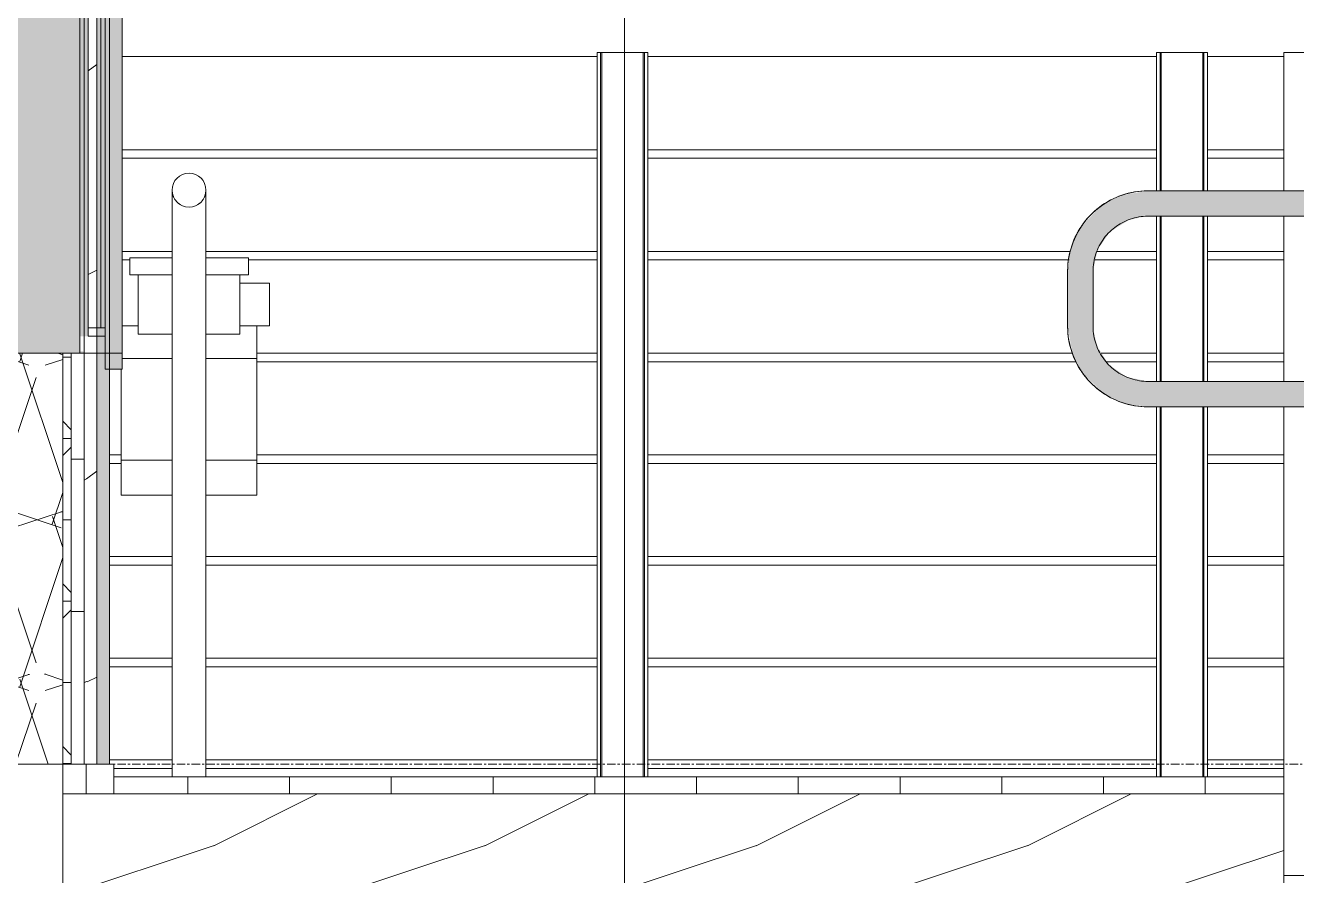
# Model space of a CAD drawing. Header units: inches. Extents: x 9661 to 15313, y -314 to 660.
# Drawn here: x 12085 to 12159.9, y -6.6 to 43.6 of the extents above; entities that cross this region are included whole.
import ezdxf

# ---------------------------------------------------------------- set-up
doc = ezdxf.new("R2010")
doc.units = ezdxf.units.IN
doc.header["$MEASUREMENT"] = 0
doc.linetypes.add('Grid Line 1_2_', pattern=[0.875, 0.5, -0.125, 0.125, -0.125])
for name, color, linetype, lineweight in [('0-1', 7, 'Continuous', 5), ('A-FLOR-8', 192, 'Continuous', 9), ('A-FLOR-HRAL-1', 55, 'Continuous', 9), ('A-FLOR-HRAL-2', 7, 'Continuous', 9), ('A-FLOR-LEVL-1', 51, 'Grid Line 1_2_', 9), ('A-FLOR-MCUT-1', 51, 'Continuous', 9), ('A-FLOR-PATT-1', 45, 'Continuous', 9), ('A-GENM', 5, 'Continuous', 9), ('A-GENM-2', 55, 'Continuous', 9), ('A-GENM-3', 253, 'Continuous', 9), ('A-GENM-4', 59, 'Continuous', 9), ('A-GLAZ-CURT-1', 55, 'Continuous', 9), ('A-GLAZ-CWMG-1', 55, 'Continuous', 9), ('A-WALL-10', 113, 'Continuous', 9), ('A-WALL-7', 13, 'Continuous', 13), ('A-WALL-PATT-2', 45, 'Continuous', 9), ('G-ANNO-SYMB', 111, 'Continuous', 9), ('Q-SPCQ-2', 55, 'Continuous', 9), ('S-FNDN-1', 7, 'Continuous', 9), ('S-FNDN-5', 32, 'Continuous', 9), ('S-STRS', 31, 'Continuous', 9)]:
    doc.layers.add(name, color=color, linetype=linetype, lineweight=lineweight)
pattern_1 = [(0, (11008.554, 72), (0, 9), []), (90, (11008.554, 72), (-9, 6e-16), [])]

# ---------------------------------------------------------------- blocks, each defined once
blk = doc.blocks.new('CTR - 1st Phase - Structure_rvt-1-BUILDING SECTION - EAST_WEST - COURTYARD - LOOKING NORTH')
at = {"layer": 'A-WALL-PATT-2'}
h = blk.add_hatch(dxfattribs=at)
h.set_pattern_fill('FP_19', color=256, style=0, pattern_type=2)
h.set_pattern_definition([(50, (11008.554, 72), (27.5427, -2.4099), [2.88, -31.68]), (355, (11008.554, 72), (-5.32784, 28.8843), [2.304, -25.344]), (100.451, (11010.85, 71.8), (22.2153, 26.4739), [2.448, -26.924]), (46.184, (11008.554, 79.68), (40.9819, -6.3564), [4.32, -47.52]), (96.636, (11011.97, 79.15), (35.8907, 37.4062), [3.671, -40.386]), (351.184, (11008.554, 79.68), (35.891, 37.4062), [3.456, -38.016]), (21, (11012.394, 77.76), (22.92104, -15.46073), [2.88, -31.68]), (326, (11012.394, 77.76), (9.3435, 27.84574), [2.304, -25.344]), (71.451, (11014.304, 76.472), (32.2648, 12.3844), [2.448, -26.924]), (37.5, (11008.554, 72), (0.466855, 12.78271), [1.267, -23.77, 1.267, -24.461, -25.44]), (37.5, (11008.554, 72), (0.466855, 12.78271), [-50.765, 1.267, -24.173]), (7.5, (11008.554, 72), (10.10159, 15.14509), [1.267, -13.402, 1.267, -23.194, -9.696]), (7.5, (11008.554, 72), (10.10159, 15.14509), [-39.13, 1.267, -8.429]), (327.5, (10999.991, 72), (20.49916, -0.86578), [1.267, -8.333, 1.267, -28.685, -39.744]), (327.5, (10999.991, 72), (20.49916, -0.86578), [-39.552, 1.267, -38.477]), (317.5, (10996.151, 72), (22.39478, 3.8443), [1.267, -11.213, 1.267, -18.624, -28.224]), (317.5, (10996.151, 72), (22.39478, 3.8443), [-32.371, 1.267, -26.957])])
h.paths.add_polyline_path([(12087.189, -168), (12087.189, 0), (12081.189, 0), (12081.189, -15), (12077.189, -15), (12077.189, -168)], flags=0)
at = {"layer": 'S-FNDN-1'}
for p, q in [((12087.189, 0), (12081.189, 0)), ((12087.189, -168), (12087.189, 0))]:
    blk.add_line(p, q, dxfattribs=at)
blk = doc.blocks.new('gas_meter_manifold_5854 - Plumbing Gas Meter 3d Manifolded-2102305-BUILDING SECTION - EAST_WEST - COURTYARD - LOOKING NORTH')
at = {"layer": 'A-GENM-2'}
for p, q in [((12093.631, 33.875), (12093.631, -0.75)), ((12095.631, -0.75), (12095.631, 33.875))]:
    blk.add_line(p, q, dxfattribs=at)
for start, end in [(90, 270), (270, 90)]:
    blk.add_arc((12094.631, 33.875), 1, start, end, dxfattribs=at)
for points in [[(12093.631, 33.875), (12093.631, 33.811), (12093.637, 33.747), (12093.649, 33.683)], [(12095.612, 33.683), (12095.625, 33.747), (12095.631, 33.811), (12095.631, 33.875)], [(12093.943, 33.149), (12093.956, 33.136), (12093.985, 33.111), (12094.03, 33.075), (12094.078, 33.041), (12094.112, 33.02), (12094.13, 33.009)], [(12095.132, 33.009), (12095.149, 33.02), (12095.183, 33.041), (12095.232, 33.075), (12095.277, 33.111), (12095.305, 33.136), (12095.319, 33.149)], [(12095.398, 33.234), (12095.42, 33.26), (12095.44, 33.287), (12095.459, 33.315)]]:
    blk.add_open_spline(points, degree=3, dxfattribs=at)
for points, knots in [([(12093.677, 33.575), (12093.685, 33.548), (12093.704, 33.495), (12093.728, 33.443), (12093.741, 33.418)], [0.224092, 0.224092, 0.224092, 0.224092, 0.2857143, 0.3456524, 0.3456524, 0.3456524, 0.3456524]), ([(12093.725, 33.45), (12093.724, 33.453), (12093.714, 33.475), (12093.705, 33.497), (12093.697, 33.516)], [0.67975318, 0.67975318, 0.67975318, 0.67975318, 0.6875, 0.7309417, 0.7309417, 0.7309417, 0.7309417]), ([(12093.827, 33.279), (12093.821, 33.287), (12093.806, 33.309), (12093.791, 33.331), (12093.783, 33.345)], [0.54233615, 0.54233615, 0.54233615, 0.54233615, 0.5625, 0.59620841, 0.59620841, 0.59620841, 0.59620841]), ([(12093.803, 33.315), (12093.812, 33.3), (12093.832, 33.273), (12093.853, 33.246), (12093.863, 33.234)], [0.42857143, 0.42857143, 0.42857143, 0.42857143, 0.46428571, 0.49619981, 0.49619981, 0.49619981, 0.49619981]), ([(12095.479, 33.345), (12095.47, 33.331), (12095.456, 33.309), (12095.44, 33.287), (12095.434, 33.279)], [0.40379159, 0.40379159, 0.40379159, 0.40379159, 0.4375, 0.45766385, 0.45766385, 0.45766385, 0.45766385]), ([(12095.52, 33.418), (12095.533, 33.443), (12095.557, 33.495), (12095.576, 33.548), (12095.585, 33.575)], [0.6543476, 0.6543476, 0.6543476, 0.6543476, 0.7142857, 0.775908, 0.775908, 0.775908, 0.775908]), ([(12095.564, 33.516), (12095.557, 33.497), (12095.548, 33.475), (12095.538, 33.453), (12095.536, 33.45)], [0.2690583, 0.2690583, 0.2690583, 0.2690583, 0.3125, 0.32024682, 0.32024682, 0.32024682, 0.32024682])]:
    blk.add_open_spline(points, degree=3, knots=knots, dxfattribs=at)
blk = doc.blocks.new('Plumbing Gas Meter 3d single - Plumbing Gas Meter 3d single-2101173-BUILDING SECTION - EAST_WEST - COURTYARD - LOOKING NORTH')
at = {"layer": 'Q-SPCQ-2'}
for p, q in [((12091.131, 29.875), (12091.131, 28.875)), ((12091.131, 29.875), (12092.131, 29.875)), ((12092.131, 29.875), (12093.631, 29.875)), ((12095.631, 29.875), (12097.131, 29.875)), ((12097.131, 29.875), (12098.131, 29.875)), ((12098.131, 28.875), (12098.131, 29.875)), ((12092.131, 28.875), (12091.131, 28.875)), ((12091.631, 28.875), (12091.631, 25.379)), ((12093.631, 28.875), (12092.131, 28.875)), ((12097.131, 28.875), (12095.631, 28.875)), ((12098.131, 28.875), (12097.131, 28.875)), ((12097.631, 28.875), (12097.631, 25.379)), ((12099.381, 28.375), (12097.631, 28.375)), ((12099.381, 28.375), (12099.381, 25.875)), ((12091.631, 25.875), (12090.689, 25.875)), ((12098.631, 25.875), (12097.631, 25.875)), ((12098.631, 25.875), (12098.631, 23.933)), ((12099.381, 25.875), (12098.631, 25.875)), ((12093.631, 25.379), (12091.631, 25.379)), ((12097.631, 25.379), (12095.631, 25.379)), ((12090.631, 17.933), (12090.631, 23.312)), ((12090.689, 23.933), (12093.631, 23.933)), ((12095.631, 23.933), (12098.631, 23.933)), ((12098.631, 23.933), (12098.631, 17.933)), ((12090.631, 15.875), (12090.631, 17.933)), ((12090.631, 17.933), (12093.631, 17.933)), ((12095.631, 17.933), (12098.631, 17.933)), ((12098.631, 17.933), (12098.631, 15.875)), ((12090.631, 15.875), (12093.631, 15.875)), ((12095.631, 15.875), (12098.631, 15.875))]:
    blk.add_line(p, q, dxfattribs=at)
blk = doc.blocks.new('V-Series_EWC4_SPVU_RFA_2015 - 1ST FLOOR-2484708-BUILDING SECTION - EAST_WEST - COURTYARD - LOOKING NORTH')
at = {"layer": 'A-GENM-3'}
blk.add_hatch(color=256, dxfattribs=at).paths.add_polyline_path([(12060.502, 24.25), (12088.439, 24.25), (12088.439, 24.347), (12088.189, 24.366), (12088.189, 25.25), (12088.689, 25.25), (12088.689, 66.875), (12088.189, 66.884), (12088.189, 67.375), (12060.252, 67.375), (12060.252, 43.912), (12060.906, 43.912), (12076.802, 25.25), (12060.502, 25.25), (12060.502, 27.25), (12060.252, 27.25), (12060.252, 24.25)], flags=0)
at = {"layer": 'A-GENM-4'}
h = blk.add_hatch(color=256, dxfattribs=at)
h.paths.add_polyline_path([(12090.631, 23.312), (12090.689, 23.312), (12090.689, 24.25), (12089.939, 24.25), (12089.939, 23.312)], flags=0)
h.paths.add_polyline_path([(12090.689, 67.375), (12090.689, 68.312), (12089.939, 68.312), (12089.939, 67.375)], flags=0)
blk.add_hatch(color=256, dxfattribs=at).paths.add_polyline_path([(12090.689, 24.25), (12090.689, 67.375), (12089.939, 67.375), (12089.939, 24.25)], flags=0)
at = {"layer": 'A-GENM'}
for p, q in [((12090.689, 68.312), (12089.689, 68.312)), ((12089.689, 68.312), (12089.689, 67.375)), ((12090.689, 67.375), (12090.689, 68.312)), ((12089.689, 67.375), (12060.252, 67.375)), ((12060.252, 67.375), (12060.252, 43.912)), ((12088.689, 25.25), (12088.689, 66.875)), ((12088.689, 66.875), (12089.689, 66.875)), ((12090.689, 67.375), (12089.689, 67.375)), ((12089.689, 67.375), (12089.689, 24.25)), ((12089.689, 67.375), (12090.689, 67.375)), ((12089.689, 66.875), (12089.689, 67.375)), ((12090.689, 24.25), (12090.689, 67.375)), ((12088.689, 45.812), (12088.689, 45.312)), ((12089.689, 45.812), (12088.689, 45.812)), ((12089.689, 45.312), (12089.689, 45.812)), ((12088.689, 45.312), (12088.689, 25.75)), ((12089.439, 45.312), (12088.689, 45.312)), ((12088.689, 45.312), (12089.689, 45.312)), ((12089.439, 25.75), (12089.439, 45.312)), ((12060.252, 43.912), (12060.906, 43.912)), ((12060.906, 43.912), (12076.802, 25.25)), ((12060.502, 27.25), (12060.252, 27.25)), ((12060.252, 27.25), (12060.252, 24.25)), ((12060.502, 25.25), (12060.502, 27.25)), ((12088.689, 25.75), (12089.439, 25.75)), ((12088.689, 25.75), (12088.689, 25.25)), ((12089.689, 25.75), (12088.689, 25.75)), ((12089.689, 25.25), (12089.689, 25.75)), ((12076.802, 25.25), (12060.502, 25.25)), ((12067.252, 25.25), (12061.252, 25.25)), ((12061.252, 25.25), (12061.252, 24.25)), ((12067.252, 24.25), (12067.252, 25.25)), ((12088.689, 25.25), (12089.689, 25.25)), ((12089.689, 25.25), (12088.689, 25.25)), ((12089.689, 24.25), (12089.689, 25.25)), ((12060.252, 24.25), (12089.689, 24.25)), ((12061.252, 24.25), (12067.252, 24.25)), ((12089.689, 24.25), (12090.689, 24.25)), ((12090.689, 24.25), (12089.689, 24.25)), ((12089.689, 24.25), (12089.689, 23.312)), ((12090.689, 23.312), (12090.689, 24.25)), ((12089.689, 23.312), (12090.689, 23.312))]:
    blk.add_line(p, q, dxfattribs=at)
at = {"layer": 'A-GENM-2'}
for p, q in [((12061.252, 68.375), (12069.252, 68.375)), ((12061.252, 67.375), (12061.252, 68.375)), ((12069.252, 68.375), (12069.252, 67.375)), ((12060.252, 43.912), (12060.252, 27.25))]:
    blk.add_line(p, q, dxfattribs=at)
blk = doc.blocks.new('Railing - 1_-2850778-BUILDING SECTION - EAST_WEST - COURTYARD - LOOKING NORTH')
at = {"layer": 'A-FLOR-HRAL-2'}
h = blk.add_hatch(color=256, dxfattribs=at)
h.paths.add_polyline_path([(12161.798, -6.571), (12162.189, -6.571), (12162.189, 32.335), (12161.702, 32.335), (12161.702, -6.571)], flags=0)
h.paths.add_polyline_path([(12161.972, 33.835), (12162.189, 33.835), (12162.189, 38.708), (12161.702, 38.708), (12161.712, 33.835), (12161.817, 33.835)], flags=0)
h = blk.add_hatch(color=256, dxfattribs=at)
h.paths.add_polyline_path([(12162.189, -6.571), (12162.677, -6.571), (12162.657, 2.795), (12162.189, 3.475), (12162.189, -6.25)], flags=0)
h.paths.add_polyline_path([(12162.189, 3.625), (12162.264, 3.732), (12162.432, 3.776), (12162.677, 3.917), (12162.644, 8.815), (12162.189, 9.475), (12162.189, 3.776)], flags=0)
h.paths.add_polyline_path([(12162.189, 9.625), (12162.268, 9.732), (12162.432, 9.776), (12162.677, 9.917), (12162.668, 14.778), (12162.189, 15.475), (12162.189, 9.776)], flags=0)
h.paths.add_polyline_path([(12162.189, 15.625), (12162.296, 15.733), (12162.432, 15.776), (12162.677, 15.917), (12162.668, 20.778), (12162.189, 21.475), (12162.189, 15.776)], flags=0)
h.paths.add_polyline_path([(12162.189, 21.625), (12162.264, 21.732), (12162.432, 21.776), (12162.677, 21.917), (12162.668, 26.778), (12162.189, 27.475), (12162.189, 21.776)], flags=0)
h.paths.add_polyline_path([(12162.189, 27.625), (12162.264, 27.732), (12162.432, 27.776), (12162.677, 27.917), (12162.677, 32.169), (12162.189, 32.435), (12162.189, 27.689)], flags=0)
h.paths.add_polyline_path([(12162.677, 33.917), (12162.636, 38.224), (12162.405, 38.516), (12162.189, 38.689), (12162.223, 34.188), (12162.618, 33.952)], flags=0)
for points in [[(12147.839, 29.085), (12147.939, 29.085), (12148.2, 30.349), (12148.929, 31.408), (12150.038, 32.106), (12151.189, 32.36), (12151.189, 33.835), (12149.665, 33.579), (12148.982, 33.253), (12148.303, 32.833), (12147.307, 31.789), (12146.867, 31.023), (12146.635, 30.401), (12146.543, 29.86), (12146.465, 29.085), (12147.766, 29.085)], [(12149.722, 33.602), (12150.415, 33.731), (12149.838, 33.631), (12149.737, 33.606)], [(12151.189, 32.335), (12162.189, 32.36), (12162.189, 33.835), (12151.189, 33.809), (12151.189, 32.347)], [(12146.439, 25.835), (12147.939, 25.835), (12147.914, 29.085), (12146.439, 29.085), (12146.439, 26.009)], [(12151.189, 21.085), (12151.189, 22.585), (12149.925, 22.846), (12148.866, 23.575), (12148.168, 24.684), (12147.914, 25.835), (12146.439, 25.835), (12146.72, 24.25), (12147.021, 23.627), (12147.441, 22.948), (12148.485, 21.952), (12149.251, 21.512), (12149.873, 21.28), (12150.415, 21.188), (12151.035, 21.109)], [(12146.672, 24.367), (12146.543, 25.06), (12146.643, 24.483), (12146.668, 24.382)], [(12151.189, 21.085), (12161.689, 21.121), (12161.689, 22.585), (12151.189, 22.559), (12151.189, 21.11)]]:
    blk.add_hatch(color=256, dxfattribs=at).paths.add_polyline_path(points, flags=0)
at = {"layer": 'A-FLOR-HRAL-1'}
for p, q in [((12161.689, 38.708), (12161.689, 33.835)), ((12161.702, 38.708), (12162.189, 38.708)), ((12162.689, 33.909), (12162.689, 38.708)), ((12162.189, 33.835), (12151.189, 33.835)), ((12162.189, 33.237), (12162.189, 32.335)), ((12151.189, 32.335), (12162.189, 32.335)), ((12161.689, 32.336), (12161.689, 22.585)), ((12162.689, -6.571), (12162.689, 32.162)), ((12146.439, 29.085), (12146.439, 25.835)), ((12147.939, 25.835), (12147.939, 29.085)), ((12161.689, 22.585), (12151.189, 22.585)), ((12161.689, 22.585), (12161.689, 21.085)), ((12151.189, 21.085), (12161.689, 21.085)), ((12161.689, 21.085), (12161.689, -6.571))]:
    blk.add_line(p, q, dxfattribs=at)
at = {"layer": 'A-FLOR-HRAL-1', "flags": 128}
for points in [[(12151.189, 33.835), (12150.999, 33.831), (12150.81, 33.82), (12150.621, 33.801), (12150.433, 33.774), (12150.246, 33.74), (12150.06, 33.699), (12149.877, 33.65), (12149.695, 33.594), (12149.516, 33.53), (12149.34, 33.46), (12149.166, 33.382), (12148.996, 33.298), (12148.829, 33.207), (12148.666, 33.109), (12148.507, 33.005), (12148.353, 32.895), (12148.203, 32.778), (12148.057, 32.656), (12147.917, 32.528), (12147.782, 32.394), (12147.652, 32.255), (12147.528, 32.111), (12147.41, 31.962), (12147.298, 31.809), (12147.192, 31.651), (12147.093, 31.489), (12147, 31.324), (12146.914, 31.154), (12146.835, 30.982), (12146.762, 30.806), (12146.697, 30.628), (12146.639, 30.447), (12146.588, 30.264), (12146.545, 30.079), (12146.509, 29.892), (12146.48, 29.704), (12146.459, 29.516), (12146.446, 29.326), (12146.44, 29.136), (12146.439, 29.085)], [(12147.939, 29.085), (12147.942, 29.215), (12147.95, 29.345), (12147.963, 29.474), (12147.981, 29.603), (12148.004, 29.73), (12148.033, 29.857), (12148.066, 29.983), (12148.104, 30.107), (12148.148, 30.23), (12148.196, 30.35), (12148.249, 30.469), (12148.307, 30.586), (12148.369, 30.7), (12148.436, 30.811), (12148.507, 30.92), (12148.583, 31.026), (12148.662, 31.128), (12148.746, 31.228), (12148.834, 31.324), (12148.925, 31.416), (12149.02, 31.505), (12149.119, 31.59), (12149.22, 31.671), (12149.325, 31.747), (12149.433, 31.82), (12149.544, 31.888), (12149.658, 31.951), (12149.773, 32.01), (12149.892, 32.064), (12150.012, 32.114), (12150.134, 32.159), (12150.258, 32.198), (12150.383, 32.233), (12150.509, 32.263), (12150.637, 32.288), (12150.766, 32.307), (12150.895, 32.321), (12151.024, 32.331), (12151.154, 32.335), (12151.189, 32.335)], [(12146.439, 25.835), (12146.443, 25.645), (12146.455, 25.455), (12146.474, 25.266), (12146.5, 25.078), (12146.534, 24.891), (12146.576, 24.706), (12146.624, 24.522), (12146.681, 24.341), (12146.744, 24.162), (12146.814, 23.985), (12146.892, 23.812), (12146.976, 23.641), (12147.067, 23.475), (12147.165, 23.312), (12147.269, 23.153), (12147.379, 22.998), (12147.496, 22.848), (12147.618, 22.703), (12147.746, 22.562), (12147.88, 22.427), (12148.019, 22.298), (12148.163, 22.174), (12148.312, 22.056), (12148.465, 21.944), (12148.623, 21.838), (12148.785, 21.738), (12148.951, 21.646), (12149.12, 21.559), (12149.293, 21.48), (12149.468, 21.408), (12149.647, 21.342), (12149.827, 21.284), (12150.011, 21.233), (12150.196, 21.19), (12150.382, 21.154), (12150.57, 21.125), (12150.759, 21.104), (12150.948, 21.091), (12151.138, 21.085), (12151.189, 21.085)], [(12151.189, 22.585), (12151.059, 22.587), (12150.93, 22.595), (12150.8, 22.608), (12150.672, 22.626), (12150.544, 22.65), (12150.417, 22.678), (12150.291, 22.711), (12150.167, 22.75), (12150.045, 22.793), (12149.924, 22.841), (12149.805, 22.894), (12149.689, 22.952), (12149.575, 23.014), (12149.463, 23.081), (12149.354, 23.152), (12149.249, 23.228), (12149.146, 23.308), (12149.046, 23.391), (12148.95, 23.479), (12148.858, 23.571), (12148.769, 23.666), (12148.684, 23.764), (12148.604, 23.866), (12148.527, 23.971), (12148.455, 24.079), (12148.387, 24.19), (12148.323, 24.303), (12148.264, 24.419), (12148.21, 24.537), (12148.16, 24.657), (12148.116, 24.779), (12148.076, 24.903), (12148.041, 25.028), (12148.011, 25.155), (12147.987, 25.282), (12147.967, 25.411), (12147.953, 25.54), (12147.944, 25.67), (12147.94, 25.8), (12147.939, 25.835)]]:
    blk.add_lwpolyline(points, dxfattribs=at)
blk = doc.blocks.new('Railing - Railing-2854352-BUILDING SECTION - EAST_WEST - COURTYARD - LOOKING NORTH')
blk.add_blockref('Railing - 1_-2850778-BUILDING SECTION - EAST_WEST - COURTYARD - LOOKING NORTH', (0, 0))
blk = doc.blocks.new('Horizontal_Siding - Horizontal_Siding-2852726-BUILDING SECTION - EAST_WEST - COURTYARD - LOOKING NORTH')
at = {"layer": 'A-GLAZ-CURT-1'}
blk.add_line((12159.189, -0.25), (12154.687, -0.25), dxfattribs=at)
blk = doc.blocks.new('Horizontal_Siding - Horizontal_Siding-V35-BUILDING SECTION - EAST_WEST - COURTYARD - LOOKING NORTH')
at = {"layer": 'A-GLAZ-CURT-1'}
blk.add_line((12151.689, -0.25), (12121.687, -0.25), dxfattribs=at)
blk = doc.blocks.new('Horizontal_Siding - Horizontal_Siding-2852725-BUILDING SECTION - EAST_WEST - COURTYARD - LOOKING NORTH')
at = {"layer": 'A-GLAZ-CURT-1'}
for p, q in [((12093.631, -0.25), (12090.189, -0.25)), ((12118.689, -0.25), (12095.63, -0.25))]:
    blk.add_line(p, q, dxfattribs=at)
blk = doc.blocks.new('Horizontal_Siding - Horizontal_Siding-V36-BUILDING SECTION - EAST_WEST - COURTYARD - LOOKING NORTH')
at = {"layer": 'A-GLAZ-CURT-1'}
for p, q in [((12159.189, 5.75), (12154.687, 5.75)), ((12154.689, 0.25), (12159.189, 0.25))]:
    blk.add_line(p, q, dxfattribs=at)
blk = doc.blocks.new('Horizontal_Siding - Horizontal_Siding-V37-BUILDING SECTION - EAST_WEST - COURTYARD - LOOKING NORTH')
at = {"layer": 'A-GLAZ-CURT-1'}
for p, q in [((12151.689, 5.75), (12121.687, 5.75)), ((12121.689, 0.25), (12151.691, 0.25))]:
    blk.add_line(p, q, dxfattribs=at)
blk = doc.blocks.new('Horizontal_Siding - Horizontal_Siding-V38-BUILDING SECTION - EAST_WEST - COURTYARD - LOOKING NORTH')
at = {"layer": 'A-GLAZ-CURT-1'}
for p, q in [((12093.634, 5.75), (12089.939, 5.75)), ((12118.689, 5.75), (12095.628, 5.75)), ((12089.939, 0.25), (12093.631, 0.25)), ((12095.63, 0.25), (12118.691, 0.25))]:
    blk.add_line(p, q, dxfattribs=at)
blk = doc.blocks.new('Horizontal_Siding - Horizontal_Siding-V39-BUILDING SECTION - EAST_WEST - COURTYARD - LOOKING NORTH')
at = {"layer": 'A-GLAZ-CURT-1'}
for p, q in [((12093.636, 11.75), (12089.939, 11.75)), ((12118.689, 11.75), (12095.626, 11.75)), ((12089.939, 6.25), (12093.634, 6.25)), ((12095.628, 6.25), (12118.691, 6.25))]:
    blk.add_line(p, q, dxfattribs=at)
blk = doc.blocks.new('Horizontal_Siding - Horizontal_Siding-V40-BUILDING SECTION - EAST_WEST - COURTYARD - LOOKING NORTH')
at = {"layer": 'A-GLAZ-CURT-1'}
for p, q in [((12090.631, 17.75), (12089.939, 17.75)), ((12118.689, 17.75), (12098.631, 17.75)), ((12089.939, 12.25), (12093.636, 12.25)), ((12095.625, 12.25), (12118.691, 12.25))]:
    blk.add_line(p, q, dxfattribs=at)
blk = doc.blocks.new('Horizontal_Siding - Horizontal_Siding-V41-BUILDING SECTION - EAST_WEST - COURTYARD - LOOKING NORTH')
at = {"layer": 'A-GLAZ-CURT-1'}
for p, q in [((12146.951, 23.75), (12121.687, 23.75)), ((12151.689, 23.75), (12148.749, 23.75)), ((12121.689, 18.25), (12151.691, 18.25))]:
    blk.add_line(p, q, dxfattribs=at)
blk = doc.blocks.new('Horizontal_Siding - Horizontal_Siding-V42-BUILDING SECTION - EAST_WEST - COURTYARD - LOOKING NORTH')
at = {"layer": 'A-GLAZ-CURT-1'}
for p, q in [((12118.689, 23.75), (12098.631, 23.75)), ((12089.939, 18.25), (12090.631, 18.25)), ((12098.631, 18.25), (12118.691, 18.25))]:
    blk.add_line(p, q, dxfattribs=at)
blk = doc.blocks.new('Horizontal_Siding - Horizontal_Siding-V43-BUILDING SECTION - EAST_WEST - COURTYARD - LOOKING NORTH')
at = {"layer": 'A-GLAZ-CURT-1'}
for p, q in [((12146.532, 29.75), (12121.687, 29.75)), ((12151.689, 29.75), (12148.072, 29.75)), ((12121.689, 24.25), (12146.719, 24.25)), ((12148.415, 24.25), (12151.691, 24.25))]:
    blk.add_line(p, q, dxfattribs=at)
blk = doc.blocks.new('Horizontal_Siding - Horizontal_Siding-V44-BUILDING SECTION - EAST_WEST - COURTYARD - LOOKING NORTH')
at = {"layer": 'A-GLAZ-CURT-1'}
for p, q in [((12091.135, 29.75), (12090.689, 29.75)), ((12118.689, 29.75), (12098.131, 29.75)), ((12098.631, 24.25), (12118.691, 24.25))]:
    blk.add_line(p, q, dxfattribs=at)
blk = doc.blocks.new('Horizontal_Siding - Horizontal_Siding-V45-BUILDING SECTION - EAST_WEST - COURTYARD - LOOKING NORTH')
at = {"layer": 'A-GLAZ-CURT-1'}
for p, q in [((12151.689, 35.75), (12121.687, 35.75)), ((12121.689, 30.25), (12146.597, 30.25)), ((12148.171, 30.25), (12151.691, 30.25))]:
    blk.add_line(p, q, dxfattribs=at)
blk = doc.blocks.new('Horizontal_Siding - Horizontal_Siding-V46-BUILDING SECTION - EAST_WEST - COURTYARD - LOOKING NORTH')
at = {"layer": 'A-GLAZ-CURT-1'}
for p, q in [((12118.689, 35.75), (12090.689, 35.75)), ((12090.689, 30.25), (12093.631, 30.25)), ((12095.631, 30.25), (12118.691, 30.25))]:
    blk.add_line(p, q, dxfattribs=at)
blk = doc.blocks.new('Rectangular Mullion - RAILING POST-2669755-BUILDING SECTION - EAST_WEST - COURTYARD - LOOKING NORTH')
at = {"layer": 'A-GLAZ-CWMG-1'}
for p, q in [((12151.689, 0), (12151.689, -0.75)), ((12151.9, -0.75), (12151.9, 0)), ((12151.9, 0), (12151.9, -0.75)), ((12151.964, 0), (12151.964, -0.75)), ((12154.414, 0), (12154.414, -0.75)), ((12154.479, 0), (12154.479, -0.75)), ((12154.479, 0), (12154.479, -0.75)), ((12154.689, 0), (12154.689, -0.75))]:
    blk.add_line(p, q, dxfattribs=at)
blk = doc.blocks.new('Rectangular Mullion - RAILING POST-V47-BUILDING SECTION - EAST_WEST - COURTYARD - LOOKING NORTH')
at = {"layer": 'A-GLAZ-CWMG-1'}
for p, q in [((12151.689, 6), (12151.689, 0)), ((12151.9, 0), (12151.9, 6)), ((12151.9, 6), (12151.9, 0)), ((12151.964, 6), (12151.964, 0)), ((12154.414, 6), (12154.414, 0)), ((12154.479, 6), (12154.479, 0)), ((12154.479, 6), (12154.479, 0)), ((12154.689, 6), (12154.689, 0))]:
    blk.add_line(p, q, dxfattribs=at)
blk = doc.blocks.new('Rectangular Mullion - RAILING POST-V48-BUILDING SECTION - EAST_WEST - COURTYARD - LOOKING NORTH')
at = {"layer": 'A-GLAZ-CWMG-1'}
for p, q in [((12151.689, 24), (12151.689, 22.585)), ((12151.9, 22.585), (12151.9, 24)), ((12151.9, 24), (12151.9, 22.585)), ((12151.964, 24), (12151.964, 22.585)), ((12154.414, 24), (12154.414, 22.585)), ((12154.479, 24), (12154.479, 22.585)), ((12154.479, 24), (12154.479, 22.585)), ((12154.689, 24), (12154.689, 22.585)), ((12151.689, 21.085), (12151.689, 18)), ((12151.9, 18), (12151.9, 21.085)), ((12151.9, 21.085), (12151.9, 18)), ((12151.964, 21.085), (12151.964, 18)), ((12154.414, 21.085), (12154.414, 18)), ((12154.479, 21.085), (12154.479, 18)), ((12154.479, 21.085), (12154.479, 18)), ((12154.689, 21.085), (12154.689, 18))]:
    blk.add_line(p, q, dxfattribs=at)
blk = doc.blocks.new('Rectangular Mullion - RAILING POST-V49-BUILDING SECTION - EAST_WEST - COURTYARD - LOOKING NORTH')
at = {"layer": 'A-GLAZ-CWMG-1'}
for p, q in [((12151.689, 36), (12151.689, 33.835)), ((12151.9, 33.835), (12151.9, 36)), ((12151.9, 36), (12151.9, 33.835)), ((12151.964, 36), (12151.964, 33.835)), ((12154.414, 36), (12154.414, 33.835)), ((12154.479, 36), (12154.479, 33.835)), ((12154.479, 36), (12154.479, 33.835)), ((12154.689, 36), (12154.689, 33.835)), ((12151.689, 32.335), (12151.689, 30)), ((12151.9, 30), (12151.9, 32.335)), ((12151.9, 32.335), (12151.9, 30)), ((12151.964, 32.335), (12151.964, 30)), ((12154.414, 32.335), (12154.414, 30)), ((12154.479, 32.335), (12154.479, 30)), ((12154.479, 32.335), (12154.479, 30)), ((12154.689, 32.335), (12154.689, 30))]:
    blk.add_line(p, q, dxfattribs=at)
blk = doc.blocks.new('Horizontal_Siding - Horizontal_Siding-V50-BUILDING SECTION - EAST_WEST - COURTYARD - LOOKING NORTH')
at = {"layer": 'A-GLAZ-CURT-1'}
for p, q in [((12118.689, 41.75), (12090.689, 41.75)), ((12090.689, 36.25), (12118.691, 36.25))]:
    blk.add_line(p, q, dxfattribs=at)
blk = doc.blocks.new('Rectangular Mullion - RAILING POST-2669756-BUILDING SECTION - EAST_WEST - COURTYARD - LOOKING NORTH')
at = {"layer": 'A-GLAZ-CWMG-1'}
for p, q in [((12151.689, 42), (12151.9, 42)), ((12151.689, 42), (12151.689, 36)), ((12151.9, 36), (12151.9, 42)), ((12151.9, 42), (12151.964, 42)), ((12151.9, 42), (12151.9, 36)), ((12151.964, 42), (12154.414, 42)), ((12151.964, 42), (12151.964, 36)), ((12154.414, 42), (12154.479, 42)), ((12154.414, 42), (12154.414, 36)), ((12154.479, 42), (12154.479, 36)), ((12154.479, 42), (12154.689, 42)), ((12154.479, 42), (12154.479, 36)), ((12154.689, 42), (12154.689, 36))]:
    blk.add_line(p, q, dxfattribs=at)
blk = doc.blocks.new('Rectangular Mullion - RAILING POST-V73-BUILDING SECTION - EAST_WEST - COURTYARD - LOOKING NORTH')
at = {"layer": 'A-GLAZ-CWMG-1'}
blk.add_line((12159.189, 0), (12159.189, -0.75), dxfattribs=at)
blk = doc.blocks.new('Rectangular Mullion - RAILING POST-V74-BUILDING SECTION - EAST_WEST - COURTYARD - LOOKING NORTH')
at = {"layer": 'A-GLAZ-CWMG-1'}
blk.add_line((12159.189, 6), (12159.189, 0), dxfattribs=at)
blk = doc.blocks.new('Rectangular Mullion - RAILING POST-V75-BUILDING SECTION - EAST_WEST - COURTYARD - LOOKING NORTH')
at = {"layer": 'A-GLAZ-CWMG-1'}
for p, q in [((12159.189, 24), (12159.189, 22.585)), ((12159.189, 21.085), (12159.189, 18))]:
    blk.add_line(p, q, dxfattribs=at)
blk = doc.blocks.new('Rectangular Mullion - RAILING POST-V76-BUILDING SECTION - EAST_WEST - COURTYARD - LOOKING NORTH')
at = {"layer": 'A-GLAZ-CWMG-1'}
for p, q in [((12159.189, 36), (12159.189, 33.835)), ((12159.189, 32.335), (12159.189, 30))]:
    blk.add_line(p, q, dxfattribs=at)
blk = doc.blocks.new('Rectangular Mullion - RAILING POST-V77-BUILDING SECTION - EAST_WEST - COURTYARD - LOOKING NORTH')
at = {"layer": 'A-GLAZ-CWMG-1'}
for p, q in [((12159.189, 42), (12162.189, 42)), ((12159.189, 42), (12159.189, 36)), ((12162.189, 41.75), (12162.189, 42))]:
    blk.add_line(p, q, dxfattribs=at)
blk = doc.blocks.new('Railing - 1_-V89-BUILDING SECTION - EAST_WEST - COURTYARD - LOOKING NORTH')
at = {"layer": 'A-FLOR-HRAL-1'}
for p, q in [((12161.689, 33.835), (12161.689, 38.708)), ((12161.702, 38.708), (12161.702, 38.708)), ((12162.689, 38.162), (12162.689, 33.909)), ((12161.689, 22.585), (12161.689, 32.336)), ((12162.689, 32.162), (12162.689, 27.909)), ((12162.689, 26.744), (12162.689, 21.909)), ((12161.689, -6.571), (12161.689, 21.085)), ((12162.689, 20.744), (12162.689, 15.909)), ((12162.689, 14.744), (12162.689, 9.909)), ((12162.689, 8.744), (12162.689, 3.909)), ((12162.689, 2.744), (12162.689, -6.571))]:
    blk.add_line(p, q, dxfattribs=at)
at = {"layer": 'A-FLOR-HRAL-1', "flags": 128}
for points in [[(12146.439, 29.085), (12146.443, 29.275), (12146.455, 29.464), (12146.474, 29.653), (12146.5, 29.842), (12146.534, 30.029), (12146.576, 30.214), (12146.624, 30.398), (12146.681, 30.579), (12146.744, 30.758), (12146.814, 30.935), (12146.892, 31.108), (12146.976, 31.278), (12147.067, 31.445), (12147.165, 31.608), (12147.269, 31.767), (12147.379, 31.921), (12147.496, 32.072), (12147.618, 32.217), (12147.746, 32.357), (12147.88, 32.492), (12148.019, 32.622), (12148.163, 32.746), (12148.312, 32.864), (12148.465, 32.976), (12148.623, 33.082), (12148.785, 33.181), (12148.951, 33.274), (12149.12, 33.36), (12149.293, 33.44), (12149.468, 33.512), (12149.647, 33.577), (12149.827, 33.635), (12150.011, 33.686), (12150.196, 33.73), (12150.382, 33.766), (12150.57, 33.794), (12150.759, 33.815), (12150.948, 33.829), (12151.138, 33.835), (12151.189, 33.835)], [(12151.189, 21.085), (12150.999, 21.089), (12150.81, 21.1), (12150.621, 21.119), (12150.433, 21.145), (12150.246, 21.18), (12150.06, 21.221), (12149.877, 21.27), (12149.695, 21.326), (12149.516, 21.389), (12149.34, 21.46), (12149.166, 21.537), (12148.996, 21.622), (12148.829, 21.713), (12148.666, 21.81), (12148.507, 21.914), (12148.353, 22.025), (12148.203, 22.141), (12148.057, 22.264), (12147.917, 22.392), (12147.782, 22.525), (12147.652, 22.664), (12147.528, 22.808), (12147.41, 22.957), (12147.298, 23.111), (12147.192, 23.268), (12147.093, 23.43), (12147, 23.596), (12146.914, 23.765), (12146.835, 23.938), (12146.762, 24.114), (12146.697, 24.292), (12146.639, 24.473), (12146.588, 24.656), (12146.545, 24.841), (12146.509, 25.027), (12146.48, 25.215), (12146.459, 25.404), (12146.446, 25.594), (12146.44, 25.784), (12146.439, 25.835)]]:
    blk.add_lwpolyline(points, dxfattribs=at)
blk = doc.blocks.new('Railing - Railing-2854362-BUILDING SECTION - EAST_WEST - COURTYARD - LOOKING NORTH')
blk.add_blockref('Railing - 1_-V89-BUILDING SECTION - EAST_WEST - COURTYARD - LOOKING NORTH', (0, 0))

msp = doc.modelspace()

# ---------------------------------------------------------------- hatches: boundary and pattern name
at = {"layer": 'A-FLOR-PATT-1'}
h = msp.add_hatch(dxfattribs=at)
h.set_pattern_fill('FP_14', color=256, style=0, pattern_type=2)
h.set_pattern_definition([(90, (11008.554, 72), (-6, 4e-16), [])])
h.paths.add_polyline_path([(12112.92005, -1.75), (12159.1894, -1.75), (12159.1894, -0.75), (12090.1894, -0.75), (12090.1894, -1.75), (12102.15586, -1.75)], flags=0)
h = msp.add_hatch(dxfattribs=at)
h.set_pattern_fill('FP_15', color=256, style=0, pattern_type=2)
h.set_pattern_definition([(216.87, (11014.952, 87.994), (47.980943, 31.987086), [7.997, -71.971]), (206.565, (11024.548, 83.196), (-15.993714, -15.994133), [17.881, -17.881]), (198.435, (11024.548, 75.199), (-31.98674, -15.99388), [10.115, -40.461])])
h.paths.add_polyline_path([(12131.35443, -11), (12159.1894, -11), (12159.1894, -1.75), (12087.1894, -1.75), (12087.1894, -11), (12123.68423, -11)], flags=0)
at = {"layer": 'A-WALL-7'}
msp.add_hatch(color=256, dxfattribs=at).paths.add_polyline_path([(12089.9394, 0), (12089.9394, 110), (12089.1894, 110), (12089.1894, 0)], flags=0)
at = {"layer": 'A-WALL-PATT-2'}
h = msp.add_hatch(dxfattribs=at)
h.set_pattern_fill('FP_1', color=256, style=0, pattern_type=2)
h.set_pattern_definition([(161.57, (11009.034, 72.48), (-3.8399538, -1.54e-05), [0, -27.322, 3.034, 0]), (18.43, (11008.074, 72.48), (-3.8399538, 1.54e-05), [0, -27.322, 3.034, 0]), (108.43, (11009.034, 72.48), (1.919622, -9.6005246), [9.106, -21.25]), (71.57, (11008.074, 72.48), (1.919622, 9.6005246), [9.106, -21.25])])
h.paths.add_polyline_path([(12081.6894, 0), (12087.1894, 0), (12087.1894, 24.25), (12081.6894, 24.25), (12081.6894, 0.35357)], flags=0)
h.paths.add_polyline_path([(12087.1894, 67.375), (12087.1894, 110), (12081.69096, 110), (12081.6894, 67.375)], flags=0)
h = msp.add_hatch(dxfattribs=at)
h.set_pattern_fill('FP_4', color=256, style=0, pattern_type=2)
h.set_pattern_definition([(0, (11008.554, 72), (0, 4.798), []), (315, (11008.554, 72), (4.798427, 0), [6.786, -6.786]), (45, (11008.554, 72), (4.798427, 0), [6.786, -6.786])])
h.paths.add_polyline_path([(12087.1894, 0), (12087.6894, 0), (12087.6894, 24.25), (12087.1894, 24.25), (12087.1894, 0.11786)], flags=0)
h.paths.add_polyline_path([(12087.1894, 67.375), (12087.6894, 67.375), (12087.6894, 110), (12087.1894, 110), (12087.1894, 72.06839)], flags=0)
h = msp.add_hatch(dxfattribs=at)
h.set_pattern_fill('FP_7', color=256, style=0, pattern_type=2)
h.set_pattern_definition(pattern_1)
h.paths.add_polyline_path([(12088.1894, 0), (12088.4394, 0), (12088.4394, 24.25), (12087.6894, 24.25), (12087.6894, 0)], flags=0)
h.paths.add_polyline_path([(12088.4394, 24.347), (12088.4394, 25.25), (12088.1894, 25.25), (12088.1894, 24.36639), (12088.34903, 24.35401)], flags=0)
h.paths.add_polyline_path([(12088.4394, 66.8794), (12088.4394, 110), (12087.6894, 110), (12087.6894, 67.375), (12088.1894, 67.375), (12088.19122, 66.88376)], flags=0)
h = msp.add_hatch(dxfattribs=at)
h.set_pattern_fill('FP_6', color=256, style=0, pattern_type=2)
h.set_pattern_definition([(216.87, (11018.154, 96), (71.999914, 48.000129), [12, -108]), (206.565, (11032.554, 88.8), (-23.99974, -23.9997), [26.833, -26.833]), (198.435, (11032.554, 76.8), (-47.999875, -23.999517), [15.179, -60.716])])
h.paths.add_polyline_path([(12089.1894, 0), (12089.1894, 110), (12088.4394, 110), (12088.4394, 66.8794), (12088.6894, 66.875), (12088.6894, 25.25), (12088.4394, 25.25), (12088.4394, 0)], flags=0)
h = msp.add_hatch(dxfattribs=at)
h.set_pattern_fill('FP_7', color=256, style=0, pattern_type=2)
h.set_pattern_definition(pattern_1)
h.paths.add_polyline_path([(12087.1894, -168), (12090.1894, -168), (12090.1894, -12.5), (12087.1894, -12.5), (12087.1894, -162.00228)], flags=0)
h.paths.add_polyline_path([(12090.1894, -1.75), (12090.1894, 0), (12087.1894, 0), (12087.1894, -1.75), (12088.6894, -1.75)], flags=0)

# ---------------------------------------------------------------- linework, layer by layer
at = {"layer": 'A-FLOR-8'}
for p, q in [((12159.1894, -0.75), (12090.1894, -0.75)), ((12159.1894, -12.5), (12159.1894, -0.75)), ((12087.1894, -1.75), (12087.1894, -12.5))]:
    msp.add_line(p, q, dxfattribs=at)
at = {"layer": 'A-FLOR-LEVL-1'}
msp.add_line((9660.52836, 0), (12376.05907, 0), dxfattribs=at)
at = {"layer": 'A-FLOR-MCUT-1'}
msp.add_line((12159.1894, -1.75), (12087.1894, -1.75), dxfattribs=at)
at = {"layer": 'A-WALL-10'}
for p, q in [((12088.4394, 0), (12088.4394, 110)), ((12089.1894, 0), (12089.1894, 110)), ((12089.9394, 0), (12089.9394, 109.25)), ((12088.1894, 67.375), (12088.1894, 24.25)), ((12088.1894, 24.25), (12081.0644, 24.25)), ((12087.1894, 0), (12087.1894, 24.25)), ((12087.6894, 0), (12087.6894, 24.25)), ((12081.1894, 0), (12089.9394, 0)), ((12087.1894, -0.75), (12087.1894, -1.75)), ((12090.1894, -1.75), (12090.1894, -0.75))]:
    msp.add_line(p, q, dxfattribs=at)
at = {"layer": 'G-ANNO-SYMB'}
msp.add_line((12120.31356, 128.38728), (12120.31356, -196.25082), dxfattribs=at)
at = {"layer": 'S-FNDN-5'}
for p, q in [((12087.1894, 0), (12087.1894, -0.75)), ((12090.1894, 0), (12089.9394, 0)), ((12090.1894, -0.75), (12090.1894, 0))]:
    msp.add_line(p, q, dxfattribs=at)
at = {"layer": 'S-STRS'}
for p, q in [((12170.1894, -6.57143), (12159.1894, -6.57143)), ((12159.1894, -6.57143), (12159.1894, -46))]:
    msp.add_line(p, q, dxfattribs=at)

# ---------------------------------------------------------------- block references
at = {"layer": '0-1'}
msp.add_blockref('CTR - 1st Phase - Structure_rvt-1-BUILDING SECTION - EAST_WEST - COURTYARD - LOOKING NORTH', (0, 0), dxfattribs=at)
at = {"layer": 'A-FLOR-HRAL-1'}
for name in ['Railing - Railing-2854352-BUILDING SECTION - EAST_WEST - COURTYARD - LOOKING NORTH', 'Railing - Railing-2854362-BUILDING SECTION - EAST_WEST - COURTYARD - LOOKING NORTH']:
    msp.add_blockref(name, (0, 0), dxfattribs=at)
at = {"layer": 'A-GENM-2'}
for name in ['V-Series_EWC4_SPVU_RFA_2015 - 1ST FLOOR-2484708-BUILDING SECTION - EAST_WEST - COURTYARD - LOOKING NORTH', 'gas_meter_manifold_5854 - Plumbing Gas Meter 3d Manifolded-2102305-BUILDING SECTION - EAST_WEST - COURTYARD - LOOKING NORTH']:
    msp.add_blockref(name, (0, 0), dxfattribs=at)
at = {"layer": 'A-GLAZ-CURT-1'}
for name, p in [('Horizontal_Siding - Horizontal_Siding-V50-BUILDING SECTION - EAST_WEST - COURTYARD - LOOKING NORTH', (0, 0)), ('Horizontal_Siding - Horizontal_Siding-V37-BUILDING SECTION - EAST_WEST - COURTYARD - LOOKING NORTH', (0, 36)), ('Horizontal_Siding - Horizontal_Siding-V36-BUILDING SECTION - EAST_WEST - COURTYARD - LOOKING NORTH', (0, 36)), ('Horizontal_Siding - Horizontal_Siding-V46-BUILDING SECTION - EAST_WEST - COURTYARD - LOOKING NORTH', (0, 0)), ('Horizontal_Siding - Horizontal_Siding-V45-BUILDING SECTION - EAST_WEST - COURTYARD - LOOKING NORTH', (0, 0)), ('Horizontal_Siding - Horizontal_Siding-V36-BUILDING SECTION - EAST_WEST - COURTYARD - LOOKING NORTH', (0, 30)), ('Horizontal_Siding - Horizontal_Siding-V44-BUILDING SECTION - EAST_WEST - COURTYARD - LOOKING NORTH', (0, 0)), ('Horizontal_Siding - Horizontal_Siding-V43-BUILDING SECTION - EAST_WEST - COURTYARD - LOOKING NORTH', (0, 0)), ('Horizontal_Siding - Horizontal_Siding-V36-BUILDING SECTION - EAST_WEST - COURTYARD - LOOKING NORTH', (0, 24)), ('Horizontal_Siding - Horizontal_Siding-V42-BUILDING SECTION - EAST_WEST - COURTYARD - LOOKING NORTH', (0, 0)), ('Horizontal_Siding - Horizontal_Siding-V41-BUILDING SECTION - EAST_WEST - COURTYARD - LOOKING NORTH', (0, 0)), ('Horizontal_Siding - Horizontal_Siding-V36-BUILDING SECTION - EAST_WEST - COURTYARD - LOOKING NORTH', (0, 18)), ('Horizontal_Siding - Horizontal_Siding-V40-BUILDING SECTION - EAST_WEST - COURTYARD - LOOKING NORTH', (0, 0)), ('Horizontal_Siding - Horizontal_Siding-V37-BUILDING SECTION - EAST_WEST - COURTYARD - LOOKING NORTH', (0, 12)), ('Horizontal_Siding - Horizontal_Siding-V36-BUILDING SECTION - EAST_WEST - COURTYARD - LOOKING NORTH', (0, 12)), ('Horizontal_Siding - Horizontal_Siding-V39-BUILDING SECTION - EAST_WEST - COURTYARD - LOOKING NORTH', (0, 0)), ('Horizontal_Siding - Horizontal_Siding-V37-BUILDING SECTION - EAST_WEST - COURTYARD - LOOKING NORTH', (0, 6)), ('Horizontal_Siding - Horizontal_Siding-V36-BUILDING SECTION - EAST_WEST - COURTYARD - LOOKING NORTH', (0, 6)), ('Horizontal_Siding - Horizontal_Siding-V38-BUILDING SECTION - EAST_WEST - COURTYARD - LOOKING NORTH', (0, 0)), ('Horizontal_Siding - Horizontal_Siding-V37-BUILDING SECTION - EAST_WEST - COURTYARD - LOOKING NORTH', (0, 0)), ('Horizontal_Siding - Horizontal_Siding-V36-BUILDING SECTION - EAST_WEST - COURTYARD - LOOKING NORTH', (0, 0)), ('Horizontal_Siding - Horizontal_Siding-2852725-BUILDING SECTION - EAST_WEST - COURTYARD - LOOKING NORTH', (0, 0)), ('Horizontal_Siding - Horizontal_Siding-V35-BUILDING SECTION - EAST_WEST - COURTYARD - LOOKING NORTH', (0, 0)), ('Horizontal_Siding - Horizontal_Siding-2852726-BUILDING SECTION - EAST_WEST - COURTYARD - LOOKING NORTH', (0, 0))]:
    msp.add_blockref(name, p, dxfattribs=at)
at = {"layer": 'A-GLAZ-CWMG-1'}
for name, p in [('Rectangular Mullion - RAILING POST-2669756-BUILDING SECTION - EAST_WEST - COURTYARD - LOOKING NORTH', (-33, 0)), ('Rectangular Mullion - RAILING POST-2669756-BUILDING SECTION - EAST_WEST - COURTYARD - LOOKING NORTH', (0, 0)), ('Rectangular Mullion - RAILING POST-V77-BUILDING SECTION - EAST_WEST - COURTYARD - LOOKING NORTH', (0, 0)), ('Rectangular Mullion - RAILING POST-V47-BUILDING SECTION - EAST_WEST - COURTYARD - LOOKING NORTH', (-33, 30)), ('Rectangular Mullion - RAILING POST-V49-BUILDING SECTION - EAST_WEST - COURTYARD - LOOKING NORTH', (0, 0)), ('Rectangular Mullion - RAILING POST-V76-BUILDING SECTION - EAST_WEST - COURTYARD - LOOKING NORTH', (0, 0)), ('Rectangular Mullion - RAILING POST-V47-BUILDING SECTION - EAST_WEST - COURTYARD - LOOKING NORTH', (-33, 24)), ('Rectangular Mullion - RAILING POST-V47-BUILDING SECTION - EAST_WEST - COURTYARD - LOOKING NORTH', (0, 24)), ('Rectangular Mullion - RAILING POST-V74-BUILDING SECTION - EAST_WEST - COURTYARD - LOOKING NORTH', (0, 24)), ('Rectangular Mullion - RAILING POST-V47-BUILDING SECTION - EAST_WEST - COURTYARD - LOOKING NORTH', (-33, 18)), ('Rectangular Mullion - RAILING POST-V48-BUILDING SECTION - EAST_WEST - COURTYARD - LOOKING NORTH', (0, 0)), ('Rectangular Mullion - RAILING POST-V75-BUILDING SECTION - EAST_WEST - COURTYARD - LOOKING NORTH', (0, 0)), ('Rectangular Mullion - RAILING POST-V47-BUILDING SECTION - EAST_WEST - COURTYARD - LOOKING NORTH', (-33, 12)), ('Rectangular Mullion - RAILING POST-V47-BUILDING SECTION - EAST_WEST - COURTYARD - LOOKING NORTH', (0, 12)), ('Rectangular Mullion - RAILING POST-V74-BUILDING SECTION - EAST_WEST - COURTYARD - LOOKING NORTH', (0, 12)), ('Rectangular Mullion - RAILING POST-V47-BUILDING SECTION - EAST_WEST - COURTYARD - LOOKING NORTH', (-33, 6)), ('Rectangular Mullion - RAILING POST-V47-BUILDING SECTION - EAST_WEST - COURTYARD - LOOKING NORTH', (0, 6)), ('Rectangular Mullion - RAILING POST-V74-BUILDING SECTION - EAST_WEST - COURTYARD - LOOKING NORTH', (0, 6)), ('Rectangular Mullion - RAILING POST-V47-BUILDING SECTION - EAST_WEST - COURTYARD - LOOKING NORTH', (-33, 0)), ('Rectangular Mullion - RAILING POST-V47-BUILDING SECTION - EAST_WEST - COURTYARD - LOOKING NORTH', (0, 0)), ('Rectangular Mullion - RAILING POST-V74-BUILDING SECTION - EAST_WEST - COURTYARD - LOOKING NORTH', (0, 0)), ('Rectangular Mullion - RAILING POST-2669755-BUILDING SECTION - EAST_WEST - COURTYARD - LOOKING NORTH', (-33, 0)), ('Rectangular Mullion - RAILING POST-2669755-BUILDING SECTION - EAST_WEST - COURTYARD - LOOKING NORTH', (0, 0)), ('Rectangular Mullion - RAILING POST-V73-BUILDING SECTION - EAST_WEST - COURTYARD - LOOKING NORTH', (0, 0))]:
    msp.add_blockref(name, p, dxfattribs=at)
at = {"layer": 'Q-SPCQ-2'}
msp.add_blockref('Plumbing Gas Meter 3d single - Plumbing Gas Meter 3d single-2101173-BUILDING SECTION - EAST_WEST - COURTYARD - LOOKING NORTH', (0, 0), dxfattribs=at)

doc.saveas('drawing.dxf')
